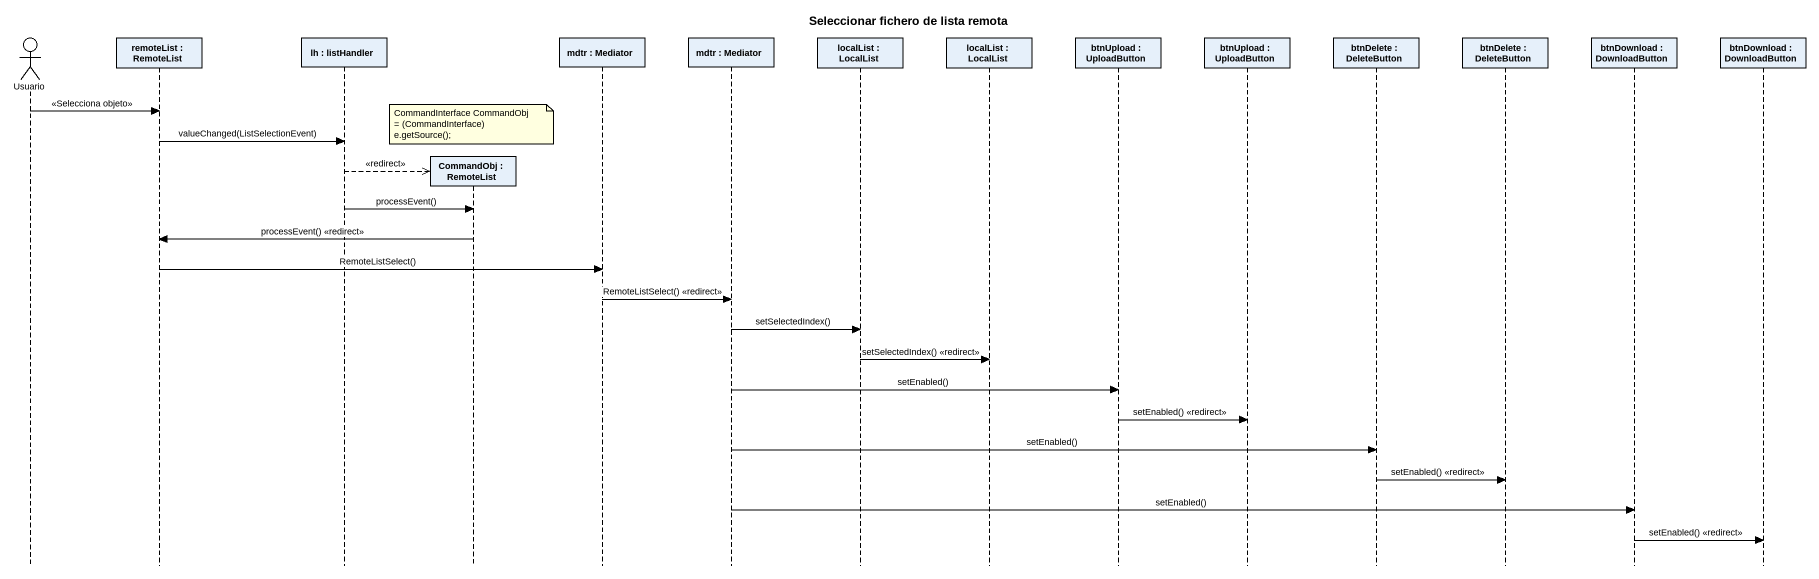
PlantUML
@startuml
title Seleccionar fichero de lista remota
hide footbox
actor Usuario
participant "remoteList : RemoteList" as remoteList
participant "lh : listHandler" as lh
participant "CommandObj : RemoteList" as CommandObj
participant "mdtr : Mediator" as mdtr
participant "mdtr : Mediator" as mdtr_2
participant "localList : LocalList" as localList
participant "localList : LocalList" as localList_2
participant "btnUpload : UploadButton" as btnUpload
participant "btnUpload : UploadButton" as btnUpload_2
participant "btnDelete : DeleteButton" as btnDelete
participant "btnDelete : DeleteButton" as btnDelete_2
participant "btnDownload : DownloadButton" as btnDownload
participant "btnDownload : DownloadButton" as btnDownload_2

Usuario -> remoteList : <<Selecciona objeto>>
note over CommandObj : CommandInterface CommandObj = (CommandInterface) e.getSource();
remoteList -> lh : valueChanged(ListSelectionEvent)
lh -->> CommandObj ** : <<redirect>>
lh -> CommandObj : processEvent()
CommandObj -> remoteList : processEvent() <<redirect>>
remoteList -> mdtr : RemoteListSelect()
mdtr -> mdtr_2 : RemoteListSelect() <<redirect>>
mdtr_2 -> localList : setSelectedIndex()
localList -> localList_2 : setSelectedIndex() <<redirect>>
mdtr_2 -> btnUpload : setEnabled()
btnUpload -> btnUpload_2 : setEnabled() <<redirect>>
mdtr_2 -> btnDelete : setEnabled()
btnDelete -> btnDelete_2 : setEnabled() <<redirect>>
mdtr_2 -> btnDownload : setEnabled()
btnDownload -> btnDownload_2 : setEnabled() <<redirect>>
@enduml
